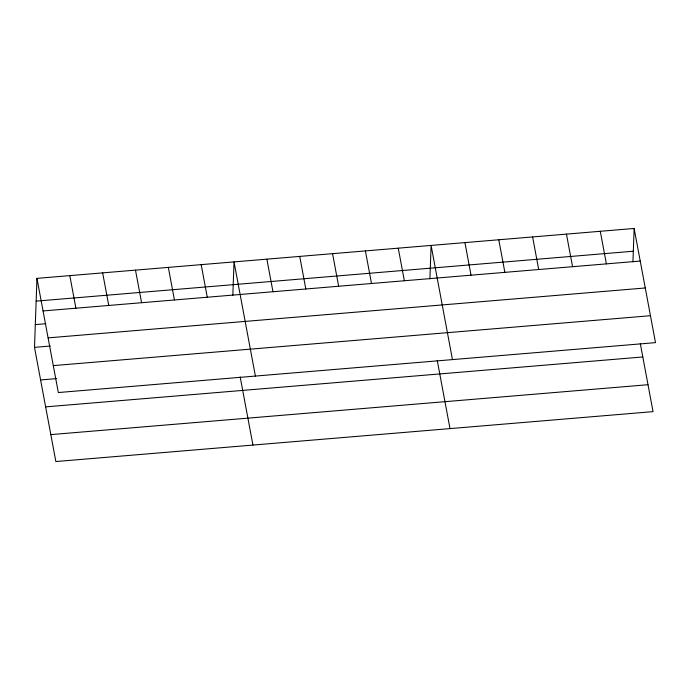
<?xml version="1.0" encoding="UTF-8"?>
<svg xmlns="http://www.w3.org/2000/svg" width="690" height="690" viewBox="0 0 690 690"><rect width="100%" height="100%" fill="white"/><g stroke="black" fill="none" stroke-linecap="round" stroke-linejoin="round"><path stroke-width="1.03" d="M640.294 343.499L653.042 411.637L55.864 461.541L34.5 347.363L36.958 278.363L634.136 228.459L655.5 342.637L58.331 392.541L36.958 278.363M232.832 295.329L234.031 261.898L255.395 376.076M429.905 278.863L431.095 245.433L452.459 359.602M632.937 261.889L634.136 228.459M36.147 301.133L633.325 251.229M43.056 310.949L640.234 261.044M35.311 324.593L45.911 323.714M48.093 337.876L645.271 287.971M34.5 347.363L50.396 346.035M53.285 365.614L650.463 315.71M40.598 379.949L56.494 378.62M45.635 406.876L642.813 356.963M50.827 434.614L648.005 384.71M600.291 231.288L606.389 263.873M566.456 234.117L572.553 266.702M532.611 236.946L538.709 269.523M498.775 239.775L504.873 272.352M464.931 242.604L471.029 275.181M437.253 360.473L450.001 428.602M398.251 248.176L404.349 280.752M365.407 250.919L371.505 283.504M332.563 253.661L338.661 286.247M299.719 256.404L305.817 288.989M266.875 259.155L272.973 291.732M240.18 376.938L252.937 445.067M201.178 264.641L207.276 297.226M168.334 267.384L174.432 299.969M135.49 270.135L141.588 302.712M102.646 272.878L108.744 305.463M69.802 275.62L75.9 308.206"/></g></svg>
